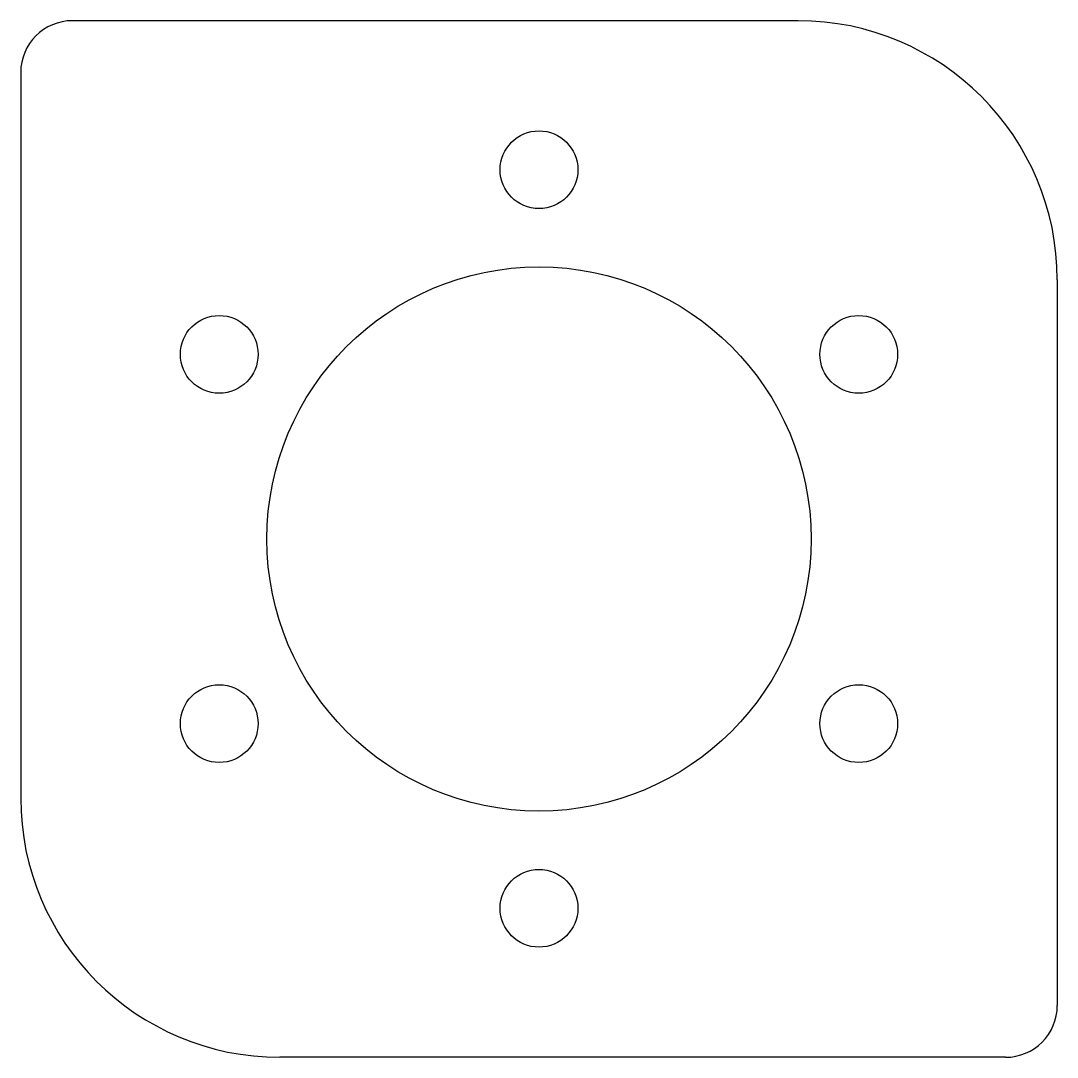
# Model space of a CAD drawing. Extents: x -100 to 100, y -100 to 100.
import ezdxf

# ---------------------------------------------------------------- set-up
doc = ezdxf.new("R2010")
doc.units = 0
doc.layers.add('MODELSKETCH_VISIBLE', color=7, linetype='CONTINUOUS')

msp = doc.modelspace()

# ---------------------------------------------------------------- linework, layer by layer
at = {"layer": 'MODELSKETCH_VISIBLE'}
for p, q in [((50, 100), (-90, 100)), ((-100, 90), (-100, -50)), ((100, 50), (100, -90)), ((90, -100), (-50, -100))]:
    msp.add_line(p, q, dxfattribs=at)
for centre, radius in [((0, 71.25), 7.5), ((0, 0), 52.5), ((-61.7, 35.63), 7.5), ((61.7, 35.63), 7.5), ((-61.7, -35.63), 7.5), ((61.7, -35.63), 7.5), ((0, -71.25), 7.5)]:
    msp.add_circle(centre, radius, dxfattribs=at)
for centre, radius, start, end in [((50, 50), 50, 0, 90), ((-90, 90), 10, 90, 180), ((-50, -50), 50, 180, 270), ((90, -90), 10, 270, 0)]:
    msp.add_arc(centre, radius, start, end, dxfattribs=at)

doc.saveas('drawing.dxf')
